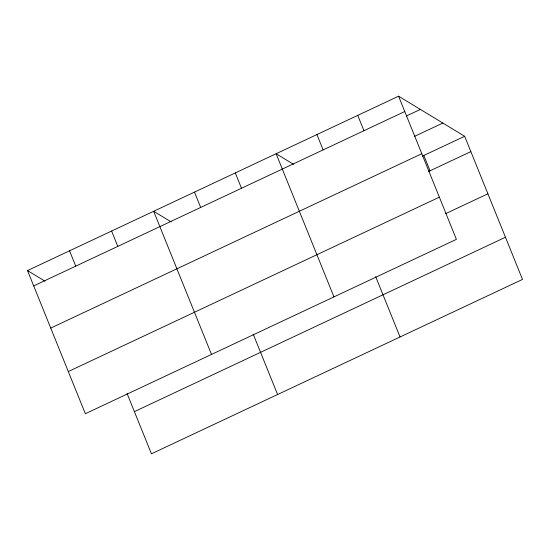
<?xml version="1.0" encoding="UTF-8"?>
<svg xmlns="http://www.w3.org/2000/svg" width="550" height="550" viewBox="0 0 550 550"><rect width="100%" height="100%" fill="white"/><g stroke="black" fill="none" stroke-linecap="round" stroke-linejoin="round"><path stroke-width="0.82" d="M398.564 96.195L456.404 239.346L85.339 413.724L27.5 270.572L398.564 96.195L464.661 136.276L522.5 279.428L151.436 453.805L127.05 393.456M33.694 285.911L404.759 111.533M406.512 115.933L420.379 109.422M414.356 136.441L442.853 123.049M50.737 328.089L421.802 153.711M422.304 156.179L464.661 136.276M428.505 171.517L470.862 151.614M68.296 371.546L439.361 197.168M445.541 213.696L487.898 193.792M134.392 411.627L505.457 237.249M293.562 164.319L276.114 153.739L333.953 296.89M171.112 221.863L153.663 211.282L211.496 354.434M27.5 270.572L44.949 281.153M423.844 155.458L430.045 170.796M357.748 115.376L363.942 130.714M375.664 276.623L400.049 336.971M316.931 134.558L323.125 149.896M235.297 172.92L241.491 188.258M253.213 334.166L277.599 394.515M194.48 192.101L200.674 207.439M111.609 231.048L117.803 246.386M69.554 250.814L75.749 266.145"/></g></svg>
